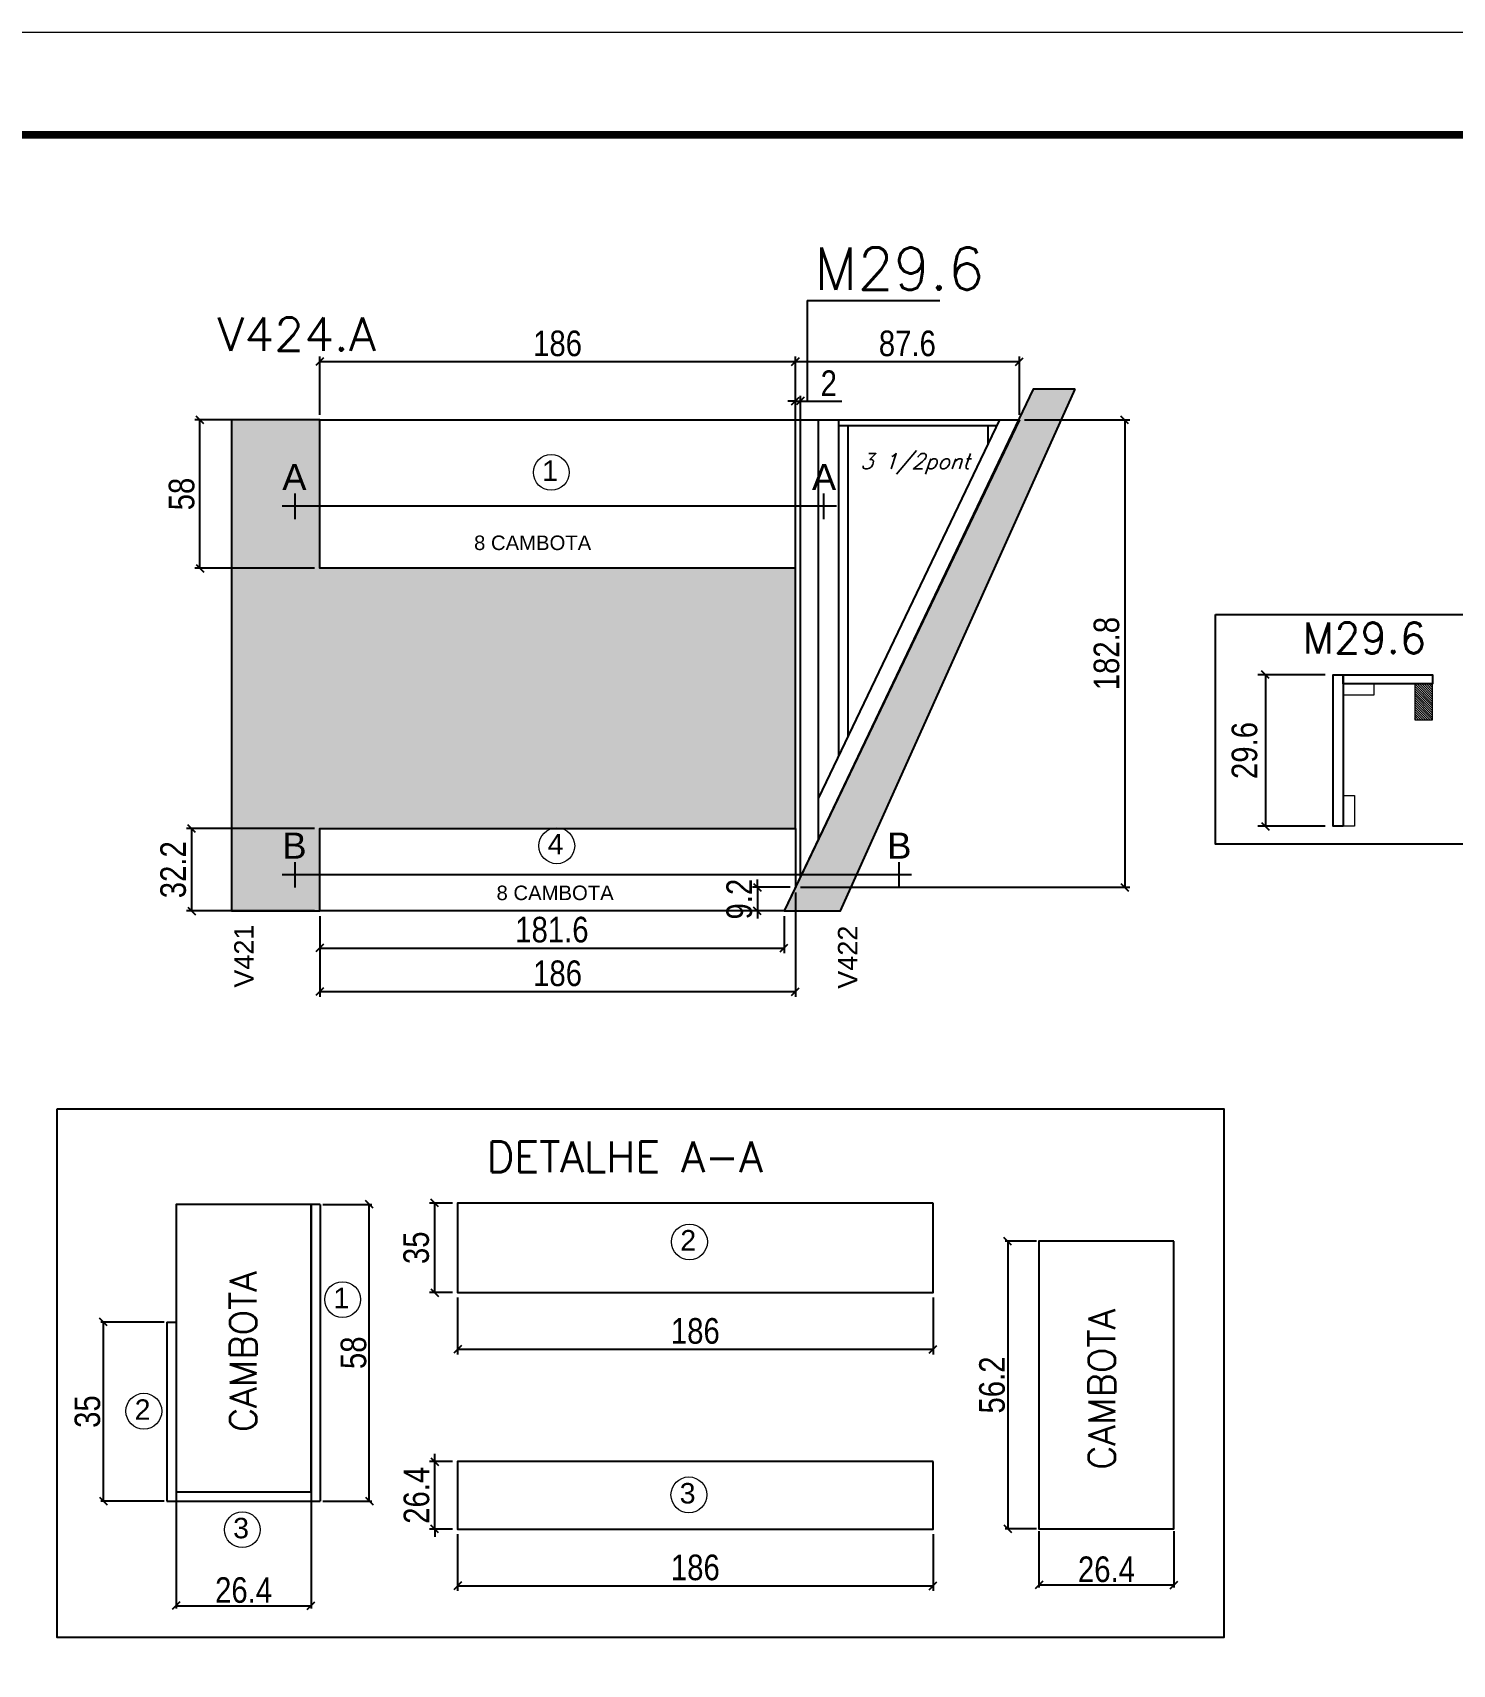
# Model space of a CAD drawing. Extents: x -3394 to 16474, y -5031 to 14397.
# Drawn here: x 4672 to 5227, y 5719 to 6357 of the extents above; entities that cross this region are included whole.
import ezdxf
from ezdxf.enums import TextEntityAlignment as Align

# ---------------------------------------------------------------- set-up
doc = ezdxf.new("R2010")
doc.units = 0
doc.linetypes.add('DASHED', pattern=[0.75, 0.5, -0.25])
doc.layers.get('0').update_dxf_attribs({"linetype": 'CONTINUOUS'})
doc.layers.get('Defpoints').update_dxf_attribs({"linetype": 'CONTINUOUS'})
for name, color, linetype in [('5', 5, 'CONTINUOUS'), ('COTA', 241, 'CONTINUOUS'), ('detalhes', 4, 'CONTINUOUS'), ('NOMENCLATURA', 7, 'CONTINUOUS'), ('Painéis', 200, 'CONTINUOUS'), ('SARR_2.2x7', 40, 'CONTINUOUS'), ('SARR_3.5x7', 81, 'CONTINUOUS'), ('texto', 7, 'CONTINUOUS')]:
    doc.layers.add(name, color=color, linetype=linetype)
for name, color, linetype, lineweight in [('Folhas', 255, 'CONTINUOUS', 9), ('Madeira', 126, 'CONTINUOUS', 18), ('NUMERACAO', 7, 'CONTINUOUS', 15), ('Sarr 2.2x7', 40, 'CONTINUOUS', 9), ('SARRAFO DE PRESSAO', 251, 'DASHED', 9), ('Texto Seção', 7, 'CONTINUOUS', 15)]:
    doc.layers.add(name, color=color, linetype=linetype, lineweight=lineweight)
doc.styles.add('ARIAL', font='arial.ttf')
doc.styles.add('COTA TECNICA', font='techl___.ttf', dxfattribs={"height": 10})
doc.styles.add('COTA TECNICA 2X', font='techl___.ttf', dxfattribs={"height": 10})
doc.styles.add('REGUA-120', font='ROMANS.shx', dxfattribs={"height": 15})
doc.styles.add('ROMANS', font='romans.shx')
doc.styles.get("Standard").update_dxf_attribs({"font": 'ROMANS.SHX'})
doc.dimstyles.new('PAINEL', dxfattribs={"dimtxt": 10, "dimasz": 3, "dimexe": 3, "dimexo": 3, "dimgap": 3, "dimtad": 1, "dimdec": 1, "dimzin": 12, "dimdsep": 46, "dimtxsty": 'COTA TECNICA', "dimblk1": 'OBLIQUE', "dimblk2": 'OBLIQUE', "dimsah": 1, "dimcen": 0.9, "dimclrd": 4, "dimclre": 4, "dimclrt": 240, "dimadec": 1, "dimazin": 3, "dimtfac": 1, "dimtdec": 1, "dimtmove": 0, "dimatfit": 3, "dimfxl": 1, "dimtolj": 1, "dimtzin": 12, "dimarcsym": 0})
doc.dimstyles.new('SECAO', dxfattribs={"dimscale": 0.333333, "dimtxt": 5, "dimasz": 9, "dimexe": 3, "dimexo": 3, "dimgap": 3, "dimtad": 1, "dimdec": 1, "dimlfac": 0.5, "dimzin": 12, "dimdsep": 46, "dimtxsty": 'COTA TECNICA 2X', "dimblk1": 'OBLIQUE', "dimblk2": 'OBLIQUE', "dimsah": 1, "dimcen": 0.9, "dimclrd": 4, "dimclre": 4, "dimclrt": 240, "dimadec": 1, "dimazin": 3, "dimtfac": 1, "dimtdec": 1, "dimtmove": 0, "dimatfit": 3, "dimfxl": 1, "dimtolj": 1, "dimtzin": 12, "dimarcsym": 0})
pattern_1 = [(50, (-3170, -48.172), (9.1092334, -0.7969543), [0.9525, -10.4775]), (355, (-3170, -48.172), (-1.762171, 9.552842), [0.762, -8.382029]), (100.45144, (-3169.241, -48.238), (7.347062, 8.7558876), [0.8095004, -8.904512]), (46.1842, (-3170, -45.632), (13.553952, -2.102116), [1.42875, -15.71625]), (96.63556, (-3168.87, -45.807), (11.870207, 12.371306), [1.214251, -13.35678]), (351.18415, (-3170, -45.632), (11.870207, 12.371306), [1.142998, -12.572987]), (21, (-3168.73, -46.267), (7.5807196, -5.11326), [0.9525, -10.4775]), (326, (-3168.73, -46.267), (3.090101, 9.209398), [0.762, -8.382]), (71.451445, (-3168.098, -46.693), (10.670821, 4.0961384), [0.8095004, -8.904497]), (37.5, (-3170, -48.172), (0.1544302, 4.2277519), [0, -8.2804, 0, -8.509, 0, -8.41375]), (7.5, (-3170, -48.172), (3.3409831, 5.0090287), [0, -4.8514, 0, -8.0899, 0, -3.20675]), (327.5, (-3172.832, -48.172), (6.7795298, -0.2864372), [0, -3.175, 0, -9.906, 0, -13.1445]), (317.5, (-3174.102, -48.172), (7.406459, 1.2713246), [0, -4.1275, 0, -6.5786, 0, -9.3345])]

# ---------------------------------------------------------------- blocks, each defined once
blk = doc.blocks.new('9999999999')
at = {"layer": 'Folhas'}
blk.add_lwpolyline([(98138.98, 34190.21), (99623.98, 34190.21), (99623.98, 35240.21), (98138.98, 35240.21)], close=True, dxfattribs=at)
at = {"layer": 'Folhas', "color": 30, "const_width": 3}
blk.add_lwpolyline([(98213.98, 34230.21), (99583.98, 34230.21), (99583.98, 35200.21), (98213.98, 35200.21)], close=True, dxfattribs=at)
blk = doc.blocks.new('_Oblique')
at = {"color": 0, "linetype": 'ByBlock', "lineweight": -2}
blk.add_line((-0.5, -0.5), (0.5, 0.5), dxfattribs=at)
blk = doc.blocks.new('*D1189')
at = {"layer": 'COTA', "color": 4, "linetype": 'Continuous', "lineweight": -2, "transparency": 16777216}
for p, q in [((5059.39, 6205.13), (5100.6, 6205.13)), ((5098.6, 6205.13), (5098.6, 6022.35)), ((4971.81, 6022.35), (5100.6, 6022.35))]:
    blk.add_line(p, q, dxfattribs=at)
at = {"layer": 'Defpoints', "color": 0, "linetype": 'Continuous', "transparency": 16777216}
for p in [(5057.39, 6205.13), (4969.81, 6022.35), (5098.6, 6022.35)]:
    blk.add_point(p, dxfattribs=at)
at = {"layer": 'COTA', "color": 4, "linetype": 'Continuous', "lineweight": -2, "transparency": 16777216, "xscale": 3, "yscale": 3, "zscale": 3}
for p, rotation in [((5098.6, 6205.13), 90), ((5098.6, 6022.35), 270)]:
    blk.add_blockref('_Oblique', p, dxfattribs=dict(at, rotation=rotation))
at = {"layer": 'COTA', "color": 240, "linetype": 'Continuous', "transparency": 16777216, "insert": (5091.51, 6113.74), "char_height": 10, "attachment_point": 5, "rotation": 90, "style": 'COTA TECNICA'}
blk.add_mtext('\\A1;182.8', dxfattribs=at)
blk = doc.blocks.new('*D1190')
at = {"layer": 'COTA', "color": 4, "linetype": 'Continuous', "lineweight": -2, "transparency": 16777216}
for p, q in [((4969.81, 6207.13), (4969.81, 6229.84)), ((5057.39, 6227.84), (4969.81, 6227.84)), ((5057.39, 6207.13), (5057.39, 6229.84))]:
    blk.add_line(p, q, dxfattribs=at)
at = {"layer": 'Defpoints', "color": 0, "linetype": 'Continuous', "transparency": 16777216}
for p in [(4969.81, 6227.84), (4969.81, 6205.13), (5057.39, 6205.13)]:
    blk.add_point(p, dxfattribs=at)
at = {"layer": 'COTA', "color": 4, "linetype": 'Continuous', "lineweight": -2, "transparency": 16777216, "xscale": 3, "yscale": 3, "zscale": 3, "rotation": 180}
blk.add_blockref('_Oblique', (4969.81, 6227.84), dxfattribs=at)
at = {"layer": 'COTA', "color": 4, "linetype": 'Continuous', "lineweight": -2, "transparency": 16777216, "xscale": 3, "yscale": 3, "zscale": 3}
blk.add_blockref('_Oblique', (5057.39, 6227.84), dxfattribs=at)
at = {"layer": 'COTA', "color": 240, "linetype": 'Continuous', "transparency": 16777216, "insert": (5013.6, 6234.96), "char_height": 10, "attachment_point": 5, "style": 'COTA TECNICA'}
blk.add_mtext('\\A1;87.6', dxfattribs=at)
blk = doc.blocks.new('*D1191')
at = {"layer": 'COTA', "color": 4, "linetype": 'Continuous', "lineweight": -2, "transparency": 16777216}
for p, q in [((4783.81, 6207.13), (4783.81, 6229.84)), ((4969.81, 6227.84), (4783.81, 6227.84)), ((4969.81, 6207.13), (4969.81, 6229.84))]:
    blk.add_line(p, q, dxfattribs=at)
at = {"layer": 'Defpoints', "color": 0, "linetype": 'Continuous', "transparency": 16777216}
for p in [(4783.81, 6227.84), (4783.81, 6205.13), (4969.81, 6205.13)]:
    blk.add_point(p, dxfattribs=at)
at = {"layer": 'COTA', "color": 4, "linetype": 'Continuous', "lineweight": -2, "transparency": 16777216, "xscale": 3, "yscale": 3, "zscale": 3, "rotation": 180}
blk.add_blockref('_Oblique', (4783.81, 6227.84), dxfattribs=at)
at = {"layer": 'COTA', "color": 4, "linetype": 'Continuous', "lineweight": -2, "transparency": 16777216, "xscale": 3, "yscale": 3, "zscale": 3}
blk.add_blockref('_Oblique', (4969.81, 6227.84), dxfattribs=at)
at = {"layer": 'COTA', "color": 240, "linetype": 'Continuous', "transparency": 16777216, "insert": (4876.81, 6234.96), "char_height": 10, "attachment_point": 5, "style": 'COTA TECNICA'}
blk.add_mtext('\\A1;186', dxfattribs=at)
blk = doc.blocks.new('*D1192')
at = {"layer": 'COTA', "color": 4, "linetype": 'Continuous', "lineweight": -2, "transparency": 16777216}
for p, q in [((4781.81, 6205.13), (4734.96, 6205.13)), ((4736.96, 6147.13), (4736.96, 6205.13)), ((4781.81, 6147.13), (4734.96, 6147.13))]:
    blk.add_line(p, q, dxfattribs=at)
at = {"layer": 'Defpoints', "color": 0, "linetype": 'Continuous', "transparency": 16777216}
for p in [(4736.96, 6205.13), (4783.81, 6205.13), (4783.81, 6147.13)]:
    blk.add_point(p, dxfattribs=at)
at = {"layer": 'COTA', "color": 4, "linetype": 'Continuous', "lineweight": -2, "transparency": 16777216, "xscale": 3, "yscale": 3, "zscale": 3}
for p, rotation in [((4736.96, 6205.13), 90), ((4736.96, 6147.13), 270)]:
    blk.add_blockref('_Oblique', p, dxfattribs=dict(at, rotation=rotation))
at = {"layer": 'COTA', "color": 240, "linetype": 'Continuous', "transparency": 16777216, "insert": (4729.83, 6176.13), "char_height": 10, "attachment_point": 5, "rotation": 90, "style": 'COTA TECNICA'}
blk.add_mtext('\\A1;58', dxfattribs=at)
blk = doc.blocks.new('*D1193')
at = {"layer": 'COTA', "color": 4, "linetype": 'Continuous', "lineweight": -2, "transparency": 16777216}
for p, q in [((4781.81, 6045.33), (4731.75, 6045.33)), ((4733.75, 6013.13), (4733.75, 6045.33)), ((4781.81, 6013.13), (4731.75, 6013.13))]:
    blk.add_line(p, q, dxfattribs=at)
at = {"layer": 'Defpoints', "color": 0, "linetype": 'Continuous', "transparency": 16777216}
for p in [(4733.75, 6045.33), (4783.81, 6045.33), (4783.81, 6013.13)]:
    blk.add_point(p, dxfattribs=at)
at = {"layer": 'COTA', "color": 4, "linetype": 'Continuous', "lineweight": -2, "transparency": 16777216, "xscale": 3, "yscale": 3, "zscale": 3}
for p, rotation in [((4733.75, 6045.33), 90), ((4733.75, 6013.13), 270)]:
    blk.add_blockref('_Oblique', p, dxfattribs=dict(at, rotation=rotation))
at = {"layer": 'COTA', "color": 240, "linetype": 'Continuous', "transparency": 16777216, "insert": (4726.53, 6029.23), "char_height": 10, "attachment_point": 5, "rotation": 90, "style": 'COTA TECNICA'}
blk.add_mtext('\\A1;32.2', dxfattribs=at)
blk = doc.blocks.new('*D1194')
at = {"layer": 'COTA', "color": 4, "linetype": 'Continuous', "lineweight": -2, "transparency": 16777216}
for p, q in [((4969.81, 6020.35), (4969.81, 5979.56)), ((4783.81, 6011.13), (4783.81, 5979.56)), ((4783.81, 5981.56), (4969.81, 5981.56))]:
    blk.add_line(p, q, dxfattribs=at)
at = {"layer": 'Defpoints', "color": 0, "linetype": 'Continuous', "transparency": 16777216}
for p in [(4969.81, 6022.35), (4783.81, 6013.13), (4969.81, 5981.56)]:
    blk.add_point(p, dxfattribs=at)
at = {"layer": 'COTA', "color": 4, "linetype": 'Continuous', "lineweight": -2, "transparency": 16777216, "xscale": 3, "yscale": 3, "zscale": 3, "rotation": 180}
blk.add_blockref('_Oblique', (4783.81, 5981.56), dxfattribs=at)
at = {"layer": 'COTA', "color": 4, "linetype": 'Continuous', "lineweight": -2, "transparency": 16777216, "xscale": 3, "yscale": 3, "zscale": 3}
blk.add_blockref('_Oblique', (4969.81, 5981.56), dxfattribs=at)
at = {"layer": 'COTA', "color": 240, "linetype": 'Continuous', "transparency": 16777216, "insert": (4876.81, 5988.68), "char_height": 10, "attachment_point": 5, "style": 'COTA TECNICA'}
blk.add_mtext('\\A1;186', dxfattribs=at)
blk = doc.blocks.new('*D1195')
at = {"layer": 'COTA', "color": 4, "linetype": 'Continuous', "lineweight": -2, "transparency": 16777216}
for p, q in [((4783.81, 6011.13), (4783.81, 5996.62)), ((4965.39, 6011.13), (4965.39, 5996.62)), ((4783.81, 5998.62), (4965.39, 5998.62))]:
    blk.add_line(p, q, dxfattribs=at)
at = {"layer": 'Defpoints', "color": 0, "linetype": 'Continuous', "transparency": 16777216}
for p in [(4783.81, 6013.13), (4965.39, 6013.13), (4965.39, 5998.62)]:
    blk.add_point(p, dxfattribs=at)
at = {"layer": 'COTA', "color": 4, "linetype": 'Continuous', "lineweight": -2, "transparency": 16777216, "xscale": 3, "yscale": 3, "zscale": 3, "rotation": 180}
blk.add_blockref('_Oblique', (4783.81, 5998.62), dxfattribs=at)
at = {"layer": 'COTA', "color": 4, "linetype": 'Continuous', "lineweight": -2, "transparency": 16777216, "xscale": 3, "yscale": 3, "zscale": 3}
blk.add_blockref('_Oblique', (4965.39, 5998.62), dxfattribs=at)
at = {"layer": 'COTA', "color": 240, "linetype": 'Continuous', "transparency": 16777216, "insert": (4874.6, 6005.75), "char_height": 10, "attachment_point": 5, "style": 'COTA TECNICA'}
blk.add_mtext('\\A1;181.6', dxfattribs=at)
blk = doc.blocks.new('*D1196')
at = {"layer": 'COTA', "color": 4, "linetype": 'Continuous', "lineweight": -2, "transparency": 16777216}
for p, q in [((4954.98, 6022.35), (4954.98, 6025.35)), ((4967.81, 6022.35), (4952.98, 6022.35)), ((4954.98, 6022.35), (4954.98, 6013.13)), ((4963.39, 6013.13), (4952.98, 6013.13)), ((4954.98, 6013.13), (4954.98, 6010.13))]:
    blk.add_line(p, q, dxfattribs=at)
at = {"layer": 'Defpoints', "color": 0, "linetype": 'Continuous', "transparency": 16777216}
for p in [(4969.81, 6022.35), (4954.98, 6013.13), (4965.39, 6013.13)]:
    blk.add_point(p, dxfattribs=at)
at = {"layer": 'COTA', "color": 4, "linetype": 'Continuous', "lineweight": -2, "transparency": 16777216, "xscale": 3, "yscale": 3, "zscale": 3}
for p, rotation in [((4954.98, 6022.35), 270), ((4954.98, 6013.13), 90)]:
    blk.add_blockref('_Oblique', p, dxfattribs=dict(at, rotation=rotation))
at = {"layer": 'COTA', "color": 240, "linetype": 'Continuous', "transparency": 16777216, "insert": (4947.9, 6017.74), "char_height": 10, "attachment_point": 5, "rotation": 90, "style": 'COTA TECNICA'}
blk.add_mtext('\\A1;9.2', dxfattribs=at)
blk = doc.blocks.new('*D1205')
at = {"layer": 'COTA', "color": 4, "linetype": 'Continuous', "lineweight": -2, "transparency": 16777216}
for p, q in [((4835.69, 5898.92), (4826.78, 5898.92)), ((4828.78, 5863.92), (4828.78, 5898.92)), ((4835.69, 5863.92), (4826.78, 5863.92))]:
    blk.add_line(p, q, dxfattribs=at)
at = {"layer": 'Defpoints', "color": 0, "linetype": 'Continuous', "transparency": 16777216}
for p in [(4828.78, 5898.92), (4837.69, 5898.92), (4837.69, 5863.92)]:
    blk.add_point(p, dxfattribs=at)
at = {"layer": 'COTA', "color": 4, "linetype": 'Continuous', "lineweight": -2, "transparency": 16777216, "xscale": 3, "yscale": 3, "zscale": 3}
for p, rotation in [((4828.78, 5898.92), 90), ((4828.78, 5863.92), 270)]:
    blk.add_blockref('_Oblique', p, dxfattribs=dict(at, rotation=rotation))
at = {"layer": 'COTA', "color": 240, "linetype": 'Continuous', "transparency": 16777216, "insert": (4821.56, 5881.42), "char_height": 10, "attachment_point": 5, "rotation": 90, "style": 'COTA TECNICA'}
blk.add_mtext('\\A1;35', dxfattribs=at)
blk = doc.blocks.new('*D1206')
at = {"layer": 'COTA', "color": 4, "linetype": 'Continuous', "lineweight": -2, "transparency": 16777216}
for p, q in [((4837.69, 5861.92), (4837.69, 5839.73)), ((5023.69, 5861.92), (5023.69, 5839.73)), ((4837.69, 5841.73), (5023.69, 5841.73))]:
    blk.add_line(p, q, dxfattribs=at)
at = {"layer": 'Defpoints', "color": 0, "linetype": 'Continuous', "transparency": 16777216}
for p in [(4837.69, 5863.92), (5023.69, 5863.92), (5023.69, 5841.73)]:
    blk.add_point(p, dxfattribs=at)
at = {"layer": 'COTA', "color": 4, "linetype": 'Continuous', "lineweight": -2, "transparency": 16777216, "xscale": 3, "yscale": 3, "zscale": 3, "rotation": 180}
blk.add_blockref('_Oblique', (4837.69, 5841.73), dxfattribs=at)
at = {"layer": 'COTA', "color": 4, "linetype": 'Continuous', "lineweight": -2, "transparency": 16777216, "xscale": 3, "yscale": 3, "zscale": 3}
blk.add_blockref('_Oblique', (5023.69, 5841.73), dxfattribs=at)
at = {"layer": 'COTA', "color": 240, "linetype": 'Continuous', "transparency": 16777216, "insert": (4930.69, 5848.85), "char_height": 10, "attachment_point": 5, "style": 'COTA TECNICA'}
blk.add_mtext('\\A1;186', dxfattribs=at)
blk = doc.blocks.new('*D1207')
at = {"layer": 'COTA', "color": 4, "lineweight": -2, "transparency": 16777216}
for p, q in [((4723.03, 5852.37), (4698.21, 5852.37)), ((4699.21, 5782.37), (4699.21, 5852.37)), ((4723.03, 5782.37), (4698.21, 5782.37))]:
    blk.add_line(p, q, dxfattribs=at)
at = {"layer": 'Defpoints', "color": 0, "transparency": 16777216}
for p in [(4699.21, 5852.37), (4724.03, 5852.37), (4724.03, 5782.37)]:
    blk.add_point(p, dxfattribs=at)
at = {"layer": 'COTA', "color": 4, "lineweight": -2, "transparency": 16777216, "xscale": 3, "yscale": 3, "zscale": 3}
for p, rotation in [((4699.21, 5852.37), 90), ((4699.21, 5782.37), 270)]:
    blk.add_blockref('_Oblique', p, dxfattribs=dict(at, rotation=rotation))
at = {"layer": 'COTA', "color": 240, "transparency": 16777216, "insert": (4692.99, 5817.37), "char_height": 10, "attachment_point": 5, "rotation": 90, "style": 'COTA TECNICA 2X'}
blk.add_mtext('\\A1;35', dxfattribs=at)
blk = doc.blocks.new('*D1208')
at = {"layer": 'COTA', "color": 4, "lineweight": -2, "transparency": 16777216}
for p, q in [((4785.03, 5898.37), (4804.2, 5898.37)), ((4803.2, 5782.37), (4803.2, 5898.37)), ((4785.03, 5782.37), (4804.2, 5782.37))]:
    blk.add_line(p, q, dxfattribs=at)
at = {"layer": 'Defpoints', "color": 0, "transparency": 16777216}
for p in [(4784.03, 5898.37), (4803.2, 5898.37), (4784.03, 5782.37)]:
    blk.add_point(p, dxfattribs=at)
at = {"layer": 'COTA', "color": 4, "lineweight": -2, "transparency": 16777216, "xscale": 3, "yscale": 3, "zscale": 3}
for p, rotation in [((4803.2, 5898.37), 90), ((4803.2, 5782.37), 270)]:
    blk.add_blockref('_Oblique', p, dxfattribs=dict(at, rotation=rotation))
at = {"layer": 'COTA', "color": 240, "transparency": 16777216, "insert": (4797.06, 5840.37), "char_height": 10, "attachment_point": 5, "rotation": 90, "style": 'COTA TECNICA 2X'}
blk.add_mtext('\\A1;58', dxfattribs=at)
blk = doc.blocks.new('*D1209')
at = {"layer": 'COTA', "color": 4, "lineweight": -2, "transparency": 16777216}
for p, q in [((4727.63, 5784.97), (4727.63, 5740.43)), ((4780.43, 5784.97), (4780.43, 5740.43)), ((4727.63, 5741.43), (4780.43, 5741.43))]:
    blk.add_line(p, q, dxfattribs=at)
at = {"layer": 'Defpoints', "color": 0, "transparency": 16777216}
for p in [(4727.63, 5785.97), (4780.43, 5785.97), (4780.43, 5741.43)]:
    blk.add_point(p, dxfattribs=at)
at = {"layer": 'COTA', "color": 4, "lineweight": -2, "transparency": 16777216, "xscale": 3, "yscale": 3, "zscale": 3, "rotation": 180}
blk.add_blockref('_Oblique', (4727.63, 5741.43), dxfattribs=at)
at = {"layer": 'COTA', "color": 4, "lineweight": -2, "transparency": 16777216, "xscale": 3, "yscale": 3, "zscale": 3}
blk.add_blockref('_Oblique', (4780.43, 5741.43), dxfattribs=at)
at = {"layer": 'COTA', "color": 240, "transparency": 16777216, "insert": (4754.03, 5747.53), "char_height": 10, "attachment_point": 5, "style": 'COTA TECNICA 2X'}
blk.add_mtext('\\A1;26.4', dxfattribs=at)
blk = doc.blocks.new('*D1210')
at = {"layer": 'COTA', "color": 4, "linetype": 'Continuous', "lineweight": -2, "transparency": 16777216}
for p, q in [((4828.78, 5797.84), (4828.78, 5800.84)), ((4835.69, 5797.84), (4826.78, 5797.84)), ((4828.78, 5771.44), (4828.78, 5797.84)), ((4835.69, 5771.44), (4826.78, 5771.44)), ((4828.78, 5771.44), (4828.78, 5768.44))]:
    blk.add_line(p, q, dxfattribs=at)
at = {"layer": 'Defpoints', "color": 0, "linetype": 'Continuous', "transparency": 16777216}
for p in [(4828.78, 5797.84), (4837.69, 5797.84), (4837.69, 5771.44)]:
    blk.add_point(p, dxfattribs=at)
at = {"layer": 'COTA', "color": 4, "linetype": 'Continuous', "lineweight": -2, "transparency": 16777216, "xscale": 3, "yscale": 3, "zscale": 3}
for p, rotation in [((4828.78, 5797.84), 270), ((4828.78, 5771.44), 90)]:
    blk.add_blockref('_Oblique', p, dxfattribs=dict(at, rotation=rotation))
at = {"layer": 'COTA', "color": 240, "linetype": 'Continuous', "transparency": 16777216, "insert": (4821.68, 5784.64), "char_height": 10, "attachment_point": 5, "rotation": 90, "style": 'COTA TECNICA'}
blk.add_mtext('\\A1;26.4', dxfattribs=at)
blk = doc.blocks.new('*D1211')
at = {"layer": 'COTA', "color": 4, "linetype": 'Continuous', "lineweight": -2, "transparency": 16777216}
for p, q in [((4837.69, 5769.44), (4837.69, 5747.24)), ((5023.69, 5769.44), (5023.69, 5747.24)), ((4837.69, 5749.24), (5023.69, 5749.24))]:
    blk.add_line(p, q, dxfattribs=at)
at = {"layer": 'Defpoints', "color": 0, "linetype": 'Continuous', "transparency": 16777216}
for p in [(4837.69, 5771.44), (5023.69, 5771.44), (5023.69, 5749.24)]:
    blk.add_point(p, dxfattribs=at)
at = {"layer": 'COTA', "color": 4, "linetype": 'Continuous', "lineweight": -2, "transparency": 16777216, "xscale": 3, "yscale": 3, "zscale": 3, "rotation": 180}
blk.add_blockref('_Oblique', (4837.69, 5749.24), dxfattribs=at)
at = {"layer": 'COTA', "color": 4, "linetype": 'Continuous', "lineweight": -2, "transparency": 16777216, "xscale": 3, "yscale": 3, "zscale": 3}
blk.add_blockref('_Oblique', (5023.69, 5749.24), dxfattribs=at)
at = {"layer": 'COTA', "color": 240, "linetype": 'Continuous', "transparency": 16777216, "insert": (4930.69, 5756.37), "char_height": 10, "attachment_point": 5, "style": 'COTA TECNICA'}
blk.add_mtext('\\A1;186', dxfattribs=at)
blk = doc.blocks.new('*D1212')
at = {"layer": 'COTA', "color": 4, "lineweight": -2, "transparency": 16777216}
for p, q in [((5065.06, 5770.56), (5065.06, 5748.55)), ((5117.86, 5770.56), (5117.86, 5748.55)), ((5117.86, 5749.55), (5065.06, 5749.55))]:
    blk.add_line(p, q, dxfattribs=at)
at = {"layer": 'Defpoints', "color": 0, "transparency": 16777216}
for p in [(5065.06, 5771.56), (5117.86, 5771.56), (5065.06, 5749.55)]:
    blk.add_point(p, dxfattribs=at)
at = {"layer": 'COTA', "color": 4, "lineweight": -2, "transparency": 16777216, "xscale": 3, "yscale": 3, "zscale": 3, "rotation": 180}
blk.add_blockref('_Oblique', (5065.06, 5749.55), dxfattribs=at)
at = {"layer": 'COTA', "color": 4, "lineweight": -2, "transparency": 16777216, "xscale": 3, "yscale": 3, "zscale": 3}
blk.add_blockref('_Oblique', (5117.86, 5749.55), dxfattribs=at)
at = {"layer": 'COTA', "color": 240, "transparency": 16777216, "insert": (5091.46, 5755.65), "char_height": 10, "attachment_point": 5, "style": 'COTA TECNICA 2X'}
blk.add_mtext('\\A1;26.4', dxfattribs=at)
blk = doc.blocks.new('*D1213')
at = {"layer": 'COTA', "color": 4, "lineweight": -2, "transparency": 16777216}
for p, q in [((5064.06, 5883.96), (5051.86, 5883.96)), ((5052.86, 5883.96), (5052.86, 5771.56)), ((5064.06, 5771.56), (5051.86, 5771.56))]:
    blk.add_line(p, q, dxfattribs=at)
at = {"layer": 'Defpoints', "color": 0, "transparency": 16777216}
for p in [(5065.06, 5883.96), (5052.86, 5771.56), (5065.06, 5771.56)]:
    blk.add_point(p, dxfattribs=at)
at = {"layer": 'COTA', "color": 4, "lineweight": -2, "transparency": 16777216, "xscale": 3, "yscale": 3, "zscale": 3}
for p, rotation in [((5052.86, 5883.96), 90), ((5052.86, 5771.56), 270)]:
    blk.add_blockref('_Oblique', p, dxfattribs=dict(at, rotation=rotation))
at = {"layer": 'COTA', "color": 240, "transparency": 16777216, "insert": (5046.75, 5827.76), "char_height": 10, "attachment_point": 5, "rotation": 90, "style": 'COTA TECNICA 2X'}
blk.add_mtext('\\A1;56.2', dxfattribs=at)
blk = doc.blocks.new('*D1240')
at = {"layer": 'COTA', "color": 4, "linetype": 'Continuous', "lineweight": -2, "transparency": 16777216}
for p, q in [((4969.81, 6203.22), (4969.81, 6214.47)), ((4971.81, 6203.22), (4971.81, 6214.47)), ((4969.81, 6212.47), (4966.81, 6212.47)), ((4969.81, 6212.47), (4971.81, 6212.47)), ((4971.81, 6212.47), (4987.92, 6212.47))]:
    blk.add_line(p, q, dxfattribs=at)
at = {"layer": 'Defpoints', "color": 0, "linetype": 'Continuous', "transparency": 16777216}
for p in [(4971.81, 6212.47), (4969.81, 6201.22), (4971.81, 6201.22)]:
    blk.add_point(p, dxfattribs=at)
at = {"layer": 'COTA', "color": 4, "linetype": 'Continuous', "lineweight": -2, "transparency": 16777216, "xscale": 3, "yscale": 3, "zscale": 3}
blk.add_blockref('_Oblique', (4969.81, 6212.47), dxfattribs=at)
at = {"layer": 'COTA', "color": 4, "linetype": 'Continuous', "lineweight": -2, "transparency": 16777216, "xscale": 3, "yscale": 3, "zscale": 3, "rotation": 180}
blk.add_blockref('_Oblique', (4971.81, 6212.47), dxfattribs=at)
at = {"layer": 'COTA', "color": 240, "linetype": 'Continuous', "transparency": 16777216, "insert": (4982.87, 6219.47), "char_height": 10, "attachment_point": 5, "style": 'COTA TECNICA'}
blk.add_mtext('\\A1;2', dxfattribs=at)
blk = doc.blocks.new('*D1241')
at = {"layer": 'Defpoints', "color": 0, "linetype": 'ByBlock', "transparency": 16777216}
for p in [(5180.05, 6105.45), (5153.61, 6046.25), (5180.05, 6046.25)]:
    blk.add_point(p, dxfattribs=at)
at = {"layer": 'Sarr 2.2x7', "color": 4, "linetype": 'ByBlock', "lineweight": -2, "transparency": 16777216}
for p, q in [((5177.05, 6105.45), (5150.61, 6105.45)), ((5153.61, 6105.45), (5153.61, 6046.25)), ((5177.05, 6046.25), (5150.61, 6046.25))]:
    blk.add_line(p, q, dxfattribs=at)
at = {"layer": 'Sarr 2.2x7', "color": 4, "linetype": 'ByBlock', "lineweight": -2, "transparency": 16777216, "xscale": 3, "yscale": 3, "zscale": 3}
for p, rotation in [((5153.61, 6105.45), 90), ((5153.61, 6046.25), 270)]:
    blk.add_blockref('_Oblique', p, dxfattribs=dict(at, rotation=rotation))
at = {"layer": 'Sarr 2.2x7', "color": 240, "linetype": 'ByBlock', "transparency": 16777216, "insert": (5145.48, 6075.85), "char_height": 10, "attachment_point": 5, "rotation": 90, "style": 'COTA TECNICA'}
blk.add_mtext('\\A1;29.6', dxfattribs=at)

msp = doc.modelspace()

# ---------------------------------------------------------------- hatches: boundary and pattern name
at = {"layer": 'COTA', "linetype": 'Continuous'}
h = msp.add_hatch(dxfattribs=at)
h.set_pattern_fill('AR-CONC', color=256, scale=0.05)
h.set_pattern_definition(pattern_1)
h.paths.add_polyline_path([(5079.24, 6217.13), (5062.79, 6217.13), (4965.39, 6013.13), (4987.44, 6013.13)])
h = msp.add_hatch(dxfattribs=at)
h.set_pattern_fill('AR-CONC', color=256, scale=0.05)
h.set_pattern_definition(pattern_1)
h.paths.add_polyline_path([(4969.81, 6147.13), (4783.81, 6147.13), (4783.81, 6205.13), (4749.31, 6205.13), (4749.31, 6013.13), (4783.81, 6013.13), (4783.81, 6045.33), (4969.81, 6045.33)])
h.paths.add_polyline_path([(4739.65, 6165.79), (4739.65, 6186.91), (4719.06, 6186.91), (4719.06, 6165.79)], flags=9)
h.paths.add_polyline_path([(4736.24, 6012.29), (4736.24, 6046.68), (4715.65, 6046.68), (4715.65, 6012.29)], flags=9)
at = {"layer": 'Madeira'}
h = msp.add_hatch(dxfattribs=at)
h.set_pattern_fill('ANSI31', color=256, scale=0.2, angle=270, style=0)
h.set_pattern_definition([(315, (21785.03006, -7246.2803), (0.449012806, 0.449012806), [])])
h.paths.add_polyline_path([(5219.02, 6101.85), (5212.02, 6101.85), (5212.02, 6087.85), (5219.02, 6087.85)])

# ---------------------------------------------------------------- linework, layer by layer
at = {"linetype": 'ByBlock'}
for points in [[(5134.1, 6129.05), (5237.54, 6129.05), (5237.54, 6039.23), (5134.1, 6039.23)], [(4681.08, 5935.75), (5137.3, 5935.75), (5137.3, 5729.04), (4681.08, 5729.04)]]:
    msp.add_lwpolyline(points, close=True, dxfattribs=at)
at = {"layer": 'COTA', "linetype": 'Continuous'}
msp.add_lwpolyline([(5079.24, 6217.13), (5062.79, 6217.13), (4965.39, 6013.13), (4987.44, 6013.13), (5079.24, 6217.13)], dxfattribs=at)
msp.add_lwpolyline([(4969.81, 6147.13), (4783.81, 6147.13), (4783.81, 6205.13), (4749.31, 6205.13), (4749.31, 6013.13), (4783.81, 6013.13), (4783.81, 6045.33), (4969.81, 6045.33)], close=True, dxfattribs=at)
at = {"layer": 'detalhes', "color": 7}
for p, q in [((4774.1, 6176.33), (4774.1, 6166.33)), ((4980.83, 6176.33), (4980.83, 6166.33)), ((4985.83, 6171.33), (4769.1, 6171.33)), ((4774.1, 6032.24), (4774.1, 6022.24)), ((5010.24, 6032.24), (5010.24, 6022.24)), ((5015.24, 6027.24), (4769.1, 6027.24))]:
    msp.add_line(p, q, dxfattribs=at)
at = {"layer": 'Madeira'}
msp.add_lwpolyline([(5219.02, 6101.85), (5212.02, 6101.85), (5212.02, 6087.85), (5219.02, 6087.85)], close=True, dxfattribs=at)
at = {"layer": 'NOMENCLATURA', "linetype": 'Continuous'}
for q in [(5026.35, 6251.81), (4974.46, 6212.47)]:
    msp.add_line((4974.46, 6251.81), q, dxfattribs=at)
at = {"layer": 'NUMERACAO', "color": 1}
for centre in [(4874.35, 6184.6), (4876.51, 6038.58), (4928.4, 5883.71), (4792.75, 5861.16), (4715.02, 5817.52), (4928.16, 5784.81), (4753.54, 5771.19)]:
    msp.add_circle(centre, 7, dxfattribs=at)
at = {"layer": 'Painéis', "linetype": 'Continuous'}
for p, q in [((5057.39, 6205.13), (4965.39, 6013.13)), ((4969.81, 6147.13), (4969.81, 6205.13)), ((4971.81, 6026.52), (4971.81, 6205.13)), ((4783.81, 6013.13), (4783.81, 6045.33)), ((4969.81, 6045.33), (4969.81, 6022.35)), ((4965.39, 6013.13), (4783.81, 6013.13)), ((4784.03, 5898.37), (4780.43, 5898.37)), ((4780.43, 5898.37), (4780.43, 5782.37)), ((4784.03, 5898.37), (4784.03, 5782.37)), ((4724.03, 5852.37), (4727.63, 5852.37)), ((4724.03, 5852.37), (4724.03, 5782.37)), ((4727.63, 5852.37), (4727.63, 5782.37)), ((4724.03, 5782.37), (4784.03, 5782.37)), ((4727.63, 5785.97), (4780.43, 5785.97))]:
    msp.add_line(p, q, dxfattribs=at)
for points in [[(4783.81, 6147.13), (4783.81, 6205.13), (5057.39, 6205.13)], [(4783.81, 6045.33), (4969.81, 6045.33), (4969.81, 6147.13), (4783.81, 6147.13)]]:
    msp.add_lwpolyline(points, dxfattribs=at)
at = {"layer": 'Painéis'}
msp.add_lwpolyline([(5184.05, 6046.25), (5180.05, 6046.25), (5180.05, 6105.45), (5184.05, 6105.45)], close=True, dxfattribs=at)
at = {"layer": 'Painéis', "linetype": 'ByBlock'}
msp.add_lwpolyline([(5184.05, 6105.45), (5219, 6105.45), (5219, 6101.85), (5184.05, 6101.85), (5184.05, 6105.45)], dxfattribs=at)
at = {"layer": 'Painéis', "linetype": 'Continuous'}
for points in [[(4780.43, 5898.37), (4727.63, 5898.37), (4727.63, 5785.97), (4780.43, 5785.97)], [(5023.69, 5898.92), (4837.69, 5898.92), (4837.69, 5863.92), (5023.69, 5863.92)], [(5117.86, 5883.96), (5065.06, 5883.96), (5065.06, 5771.56), (5117.86, 5771.56)], [(5023.69, 5797.84), (4837.69, 5797.84), (4837.69, 5771.44), (5023.69, 5771.44)]]:
    msp.add_lwpolyline(points, close=True, dxfattribs=at)
at = {"layer": 'Sarr 2.2x7', "linetype": 'ByBlock'}
for points in [[(5184.05, 6101.85), (5196.05, 6101.85), (5196.05, 6097.45), (5184.05, 6097.45), (5184.05, 6101.85)], [(5184.05, 6046.25), (5184.05, 6058.25), (5188.45, 6058.25), (5188.45, 6046.25), (5184.05, 6046.25)]]:
    msp.add_lwpolyline(points, dxfattribs=at)
at = {"layer": 'SARR_2.2x7', "linetype": 'Continuous'}
for p, q in [((5049.63, 6205.13), (4978.81, 6057.33)), ((4978.81, 6041.23), (4978.81, 6205.13)), ((4986.81, 6202.93), (5048.58, 6202.93))]:
    msp.add_line(p, q, dxfattribs=at)
at = {"layer": 'SARR_3.5x7'}
for p, q in [((4986.81, 6074.02), (4986.81, 6205.13)), ((4990.31, 6202.93), (4990.31, 6081.33)), ((5045.08, 6202.93), (5045.08, 6195.63))]:
    msp.add_line(p, q, dxfattribs=at)

# ---------------------------------------------------------------- block references
at = {"layer": 'SARRAFO DE PRESSAO', "color": 6, "linetype": 'ByBlock'}
msp.add_blockref('9999999999', (-93866.77, -28883.68), dxfattribs=at)

# ---------------------------------------------------------------- texts
at = {"layer": '5', "color": 7, "linetype": 'Continuous'}
for s, p in [('M29.6', (5168.14, 6113.83)), ('DETALHE A-A', (4849.09, 5911))]:
    msp.add_text(s, height=12, rotation=359.99996, dxfattribs=at).set_placement(p)
at = {"layer": 'detalhes', "color": 0, "linetype": 'Continuous', "style": 'ARIAL'}
for s, p in [('A', (4773.9, 6182.75)), ('A', (4981.03, 6182.75)), ('B', (4773.9, 6038.65)), ('B', (5010.44, 6038.65))]:
    msp.add_text(s, height=10.22, dxfattribs=at).set_placement(p, align=Align.MIDDLE_CENTER)
at = {"layer": 'NOMENCLATURA', "linetype": 'Continuous'}
msp.add_text('M29.6', height=16.5, dxfattribs=at).set_placement((4977.15, 6256))
at = {"layer": 'NOMENCLATURA', "linetype": 'Continuous', "style": 'ARIAL'}
for p in [(4844.16, 6154.22), (4852.95, 6017.35)]:
    msp.add_text('8 CAMBOTA', height=5.675, dxfattribs=at).set_placement(p)
for s, p in [('V421', (4757.94, 5983.12)), ('V422', (4994.02, 5982.68))]:
    msp.add_text(s, height=7.567, rotation=90, dxfattribs=at).set_placement(p)
at = {"layer": 'NUMERACAO', "color": 7, "style": 'ARIAL'}
for s, p in [('1', (4873.86, 6185.24)), ('4', (4876.02, 6039.21)), ('2', (4927.91, 5884.35)), ('1', (4792.25, 5861.79)), ('2', (4714.53, 5818.15)), ('3', (4927.66, 5785.44)), ('3', (4753.05, 5771.83))]:
    msp.add_text(s, height=8, dxfattribs=at).set_placement(p, align=Align.MIDDLE_CENTER)
at = {"layer": 'Painéis', "color": 1, "char_height": 10.5, "attachment_point": 5, "rotation": 90, "style": 'ROMANS'}
for insert in [(4753.89, 5840.89), (5089.67, 5826.13)]:
    msp.add_mtext('\\A1;CAMBOTA', dxfattribs=dict(at, insert=insert))
at = {"layer": 'texto', "color": 2, "insert": (5016.59, 6187.95), "char_height": 6, "attachment_point": 5, "style": 'ROMANS'}
msp.add_mtext('{\\Q19;\\C256;3 1/2pont}', dxfattribs=at)
at = {"layer": 'Texto Seção', "style": 'REGUA-120', "width": 1.05}
msp.add_text('V424.A', height=13, dxfattribs=at).set_placement((4743.76, 6232.12))

# ---------------------------------------------------------------- dimensions: what is measured, and where the dimension line sits
at = {"layer": 'COTA', "linetype": 'Continuous'}
for base, p1, p2, override, picture, middle in [((4783.81, 6227.84), (4969.81, 6205.13), (4783.81, 6205.13), {"dimexe": 2, "dimexo": 2, "dimgap": 2, "dimadec": 8, "dimtix": 1, "dimtmove": 1, "dimatfit": 2, "dimldrblk": 'Oblique'}, '*D1191', (4876.81, 6234.96)), ((4969.81, 6227.84), (5057.39, 6205.13), (4969.81, 6205.13), {"dimexe": 2, "dimexo": 2, "dimgap": 2, "dimadec": 8, "dimtix": 1, "dimatfit": 2, "dimldrblk": 'Oblique'}, '*D1190', (5013.6, 6234.96)), ((4969.81, 5981.56), (4783.81, 6013.13), (4969.81, 6022.35), {"dimexe": 2, "dimexo": 2, "dimgap": 2, "dimadec": 8, "dimtix": 1, "dimatfit": 2, "dimldrblk": 'Oblique'}, '*D1194', (4876.81, 5988.68)), ((4965.39, 5998.62), (4783.81, 6013.13), (4965.39, 6013.13), {"dimexe": 2, "dimexo": 2, "dimgap": 2, "dimadec": 8, "dimtix": 1, "dimatfit": 2, "dimldrblk": 'Oblique'}, '*D1195', (4874.6, 6005.75)), ((5023.69, 5841.73), (4837.69, 5863.92), (5023.69, 5863.92), {"dimexe": 2, "dimexo": 2, "dimgap": 2, "dimadec": 8, "dimtix": 1, "dimatfit": 2, "dimldrblk": 'Oblique'}, '*D1206', (4930.69, 5848.85)), ((5023.69, 5749.24), (4837.69, 5771.44), (5023.69, 5771.44), {"dimexe": 2, "dimexo": 2, "dimgap": 2, "dimadec": 8, "dimtix": 1, "dimatfit": 2, "dimldrblk": 'Oblique'}, '*D1211', (4930.69, 5756.37))]:
    dim = msp.add_linear_dim(base=base, p1=p1, p2=p2, dimstyle='PAINEL', override=override, dxfattribs=at)
    dim.commit()
    dim.dimension.update_dxf_attribs({"geometry": picture, "text_midpoint": middle})
dim = msp.add_linear_dim(base=(4971.81, 6212.47), p1=(4969.81, 6201.22), p2=(4971.81, 6201.22), dimstyle='PAINEL', override={"dimexe": 2, "dimexo": 2, "dimgap": 2, "dimadec": 8, "dimtix": 1, "dimatfit": 2, "dimldrblk": 'Oblique'}, dxfattribs=at)
dim.commit()
dim.dimension.update_dxf_attribs({"geometry": '*D1240', "text_midpoint": (4982.87, 6212.47), "dimtype": 160})
for base, p1, p2, picture, middle in [((4736.96, 6205.13), (4783.81, 6147.13), (4783.81, 6205.13), '*D1192', (4729.83, 6176.13)), ((5098.6, 6022.35), (5057.39, 6205.13), (4969.81, 6022.35), '*D1189', (5091.51, 6113.74)), ((4733.75, 6045.33), (4783.81, 6013.13), (4783.81, 6045.33), '*D1193', (4726.53, 6029.23)), ((4954.98, 6013.13), (4969.81, 6022.35), (4965.39, 6013.13), '*D1196', (4947.9, 6017.74)), ((4828.78, 5898.92), (4837.69, 5863.92), (4837.69, 5898.92), '*D1205', (4821.56, 5881.42)), ((4828.78, 5797.84), (4837.69, 5771.44), (4837.69, 5797.84), '*D1210', (4821.68, 5784.64))]:
    dim = msp.add_linear_dim(base=base, p1=p1, p2=p2, angle=90, dimstyle='PAINEL', override={"dimexe": 2, "dimexo": 2, "dimgap": 2, "dimadec": 8, "dimtix": 1, "dimatfit": 2, "dimldrblk": 'Oblique'}, dxfattribs=at)
    dim.commit()
    dim.dimension.update_dxf_attribs({"geometry": picture, "text_midpoint": middle})
at = {"layer": 'COTA'}
for base, p1, p2, picture, middle in [((4803.2, 5898.37), (4784.03, 5782.37), (4784.03, 5898.37), '*D1208', (4797.06, 5840.37)), ((5052.86, 5771.56), (5065.06, 5883.96), (5065.06, 5771.56), '*D1213', (5046.75, 5827.76)), ((4699.21, 5852.37), (4724.03, 5782.37), (4724.03, 5852.37), '*D1207', (4692.99, 5817.37))]:
    dim = msp.add_linear_dim(base=base, p1=p1, p2=p2, angle=90, dimstyle='SECAO', dxfattribs=at)
    dim.commit()
    dim.dimension.update_dxf_attribs({"geometry": picture, "text_midpoint": middle})
for base, p1, p2, picture, middle in [((4780.43, 5741.43), (4727.63, 5785.97), (4780.43, 5785.97), '*D1209', (4754.03, 5747.53)), ((5065.06, 5749.55), (5117.86, 5771.56), (5065.06, 5771.56), '*D1212', (5091.46, 5755.65))]:
    dim = msp.add_linear_dim(base=base, p1=p1, p2=p2, dimstyle='SECAO', dxfattribs=at)
    dim.commit()
    dim.dimension.update_dxf_attribs({"geometry": picture, "text_midpoint": middle})
at = {"layer": 'Sarr 2.2x7', "linetype": 'ByBlock'}
dim = msp.add_linear_dim(base=(5153.61, 6046.25), p1=(5180.05, 6105.45), p2=(5180.05, 6046.25), angle=90, dimstyle='PAINEL', override={"dimlfac": 0.5}, dxfattribs=at)
dim.commit()
dim.dimension.update_dxf_attribs({"geometry": '*D1241', "text_midpoint": (5145.48, 6075.85)})

doc.saveas('drawing.dxf')
